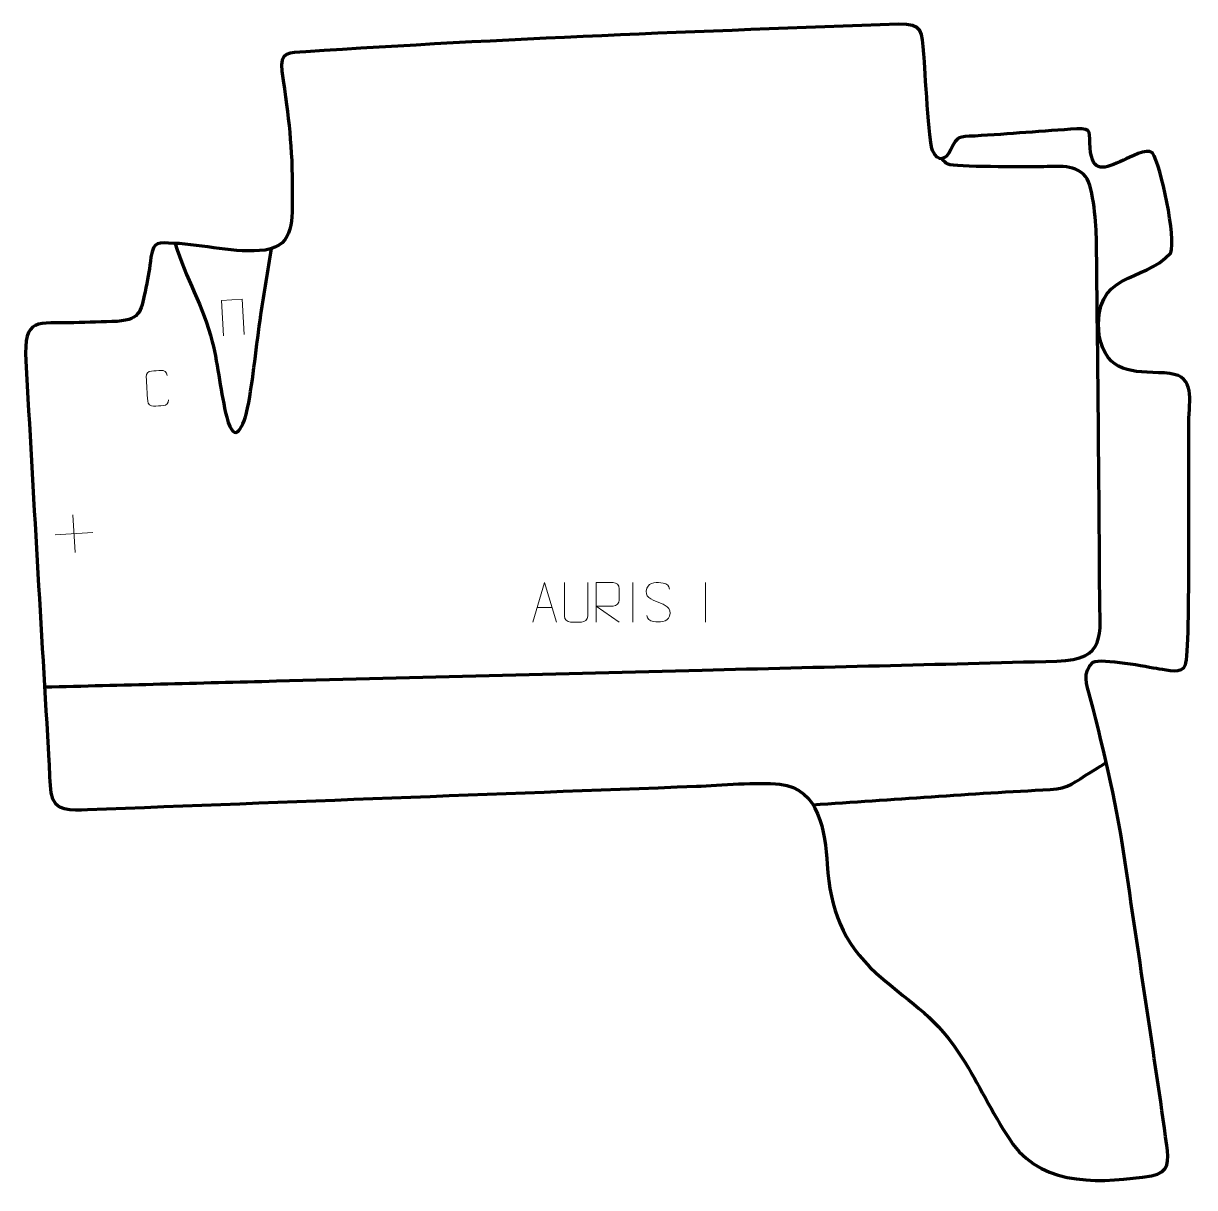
# Model space of a CAD drawing. Header units: millimetres. Extents: x 920 to 1663, y 83 to 821.
import ezdxf

# ---------------------------------------------------------------- set-up
doc = ezdxf.new("R2010")
doc.units = ezdxf.units.MM
doc.header["$MEASUREMENT"] = 0
doc.layers.add('layer 2', color=7, linetype='Continuous')
doc.layers.add('layer 3', color=7, linetype='Continuous')

msp = doc.modelspace()

# ---------------------------------------------------------------- linework, layer by layer
at = {"layer": 'layer 2', "color": 142, "lineweight": 158}
for points, knots in [([(933.7885, 400.3831), (982.7626, 401.6375), (1031.7368, 402.8921), (1080.7109, 404.1465), (1080.7109, 404.1465), (1170.6634, 406.4507), (1260.6159, 408.7548), (1350.5684, 411.0589), (1350.5684, 411.0589), (1425.5016, 412.9744), (1500.4396, 414.6998), (1575.3688, 416.7688), (1575.3688, 416.7688), (1607.4683, 417.6551), (1602.6899, 433.4776), (1602.5762, 458.5339), (1602.5762, 458.5339), (1602.2317, 533.4771), (1601.3518, 608.435), (1600.556, 683.3756), (1600.556, 683.3756), (1600.2692, 692.724), (1598.9327, 716.6125), (1593.6681, 723.8118), (1593.6681, 723.8118), (1586.3086, 732.5531), (1573.4356, 729.8815), (1563.3168, 729.9674), (1563.3168, 729.9674), (1555.033, 730.035), (1510.9014, 729.6666), (1506.4623, 731.71), (1506.4623, 731.71), (1504.7687, 732.4896), (1503.7542, 733.6956), (1502.6118, 735.1005)], [0, 0, 0, 0, 0.1, 0.1, 0.1, 0.1, 0.2, 0.2, 0.2, 0.2, 0.3, 0.3, 0.3, 0.3, 0.4, 0.4, 0.4, 0.4, 0.5, 0.5, 0.5, 0.5, 0.6, 0.6, 0.6, 0.6, 0.7, 0.7, 0.7, 0.7, 0.8, 0.8, 0.8, 0.8, 1, 1, 1, 1]), ([(1016.5968, 681.4439), (1023.1569, 659.1842), (1034.4371, 641.9737), (1040.1218, 619.0758), (1040.1218, 619.0758), (1044.0235, 603.3595), (1045.3767, 586.5408), (1049.2906, 571.2956), (1049.2906, 571.2956), (1054.3169, 551.7172), (1060.3387, 566.4586), (1062.4856, 577.0659), (1062.4856, 577.0659), (1066.3209, 596.0152), (1067.9341, 616.9181), (1070.9603, 636.3538), (1070.9603, 636.3538), (1073.1301, 650.2897), (1075.357, 664.217), (1077.5635, 678.1472)], [0, 0, 0, 0, 0.16666667, 0.16666667, 0.16666667, 0.16666667, 0.33333333, 0.33333333, 0.33333333, 0.33333333, 0.5, 0.5, 0.5, 0.5, 0.66666667, 0.66666667, 0.66666667, 0.66666667, 1, 1, 1, 1]), ([(1420.8131, 325.7487), (1470.9486, 329.068), (1521.0115, 332.756), (1571.186, 335.4102), (1571.186, 335.4102), (1583.1926, 336.0453), (1586.7845, 340.2252), (1596.9819, 346.4597), (1596.9819, 346.4597), (1596.9819, 346.4597), (1601.3706, 349.1429), (1601.3706, 349.1429), (1601.3706, 349.1429), (1603.172, 350.2334), (1604.9753, 351.3215), (1606.7816, 352.4039)], [0, 0, 0, 0, 0.2, 0.2, 0.2, 0.2, 0.4, 0.4, 0.4, 0.4, 0.6, 0.6, 0.6, 0.6, 1, 1, 1, 1])]:
    msp.add_open_spline(points, degree=3, knots=knots, dxfattribs=at)
at = {"layer": 'layer 2', "color": 250, "lineweight": 9}
for points, knots in [([(1047.2898, 622.9104), (1047.2898, 622.9104), (1045.9325, 645.2195), (1045.9325, 645.2195), (1045.9325, 645.2195), (1045.9325, 645.2195), (1059.0266, 646.0162), (1059.0266, 646.0162), (1059.0266, 646.0162), (1059.0266, 646.0162), (1060.3839, 623.7071), (1060.3839, 623.7071)], [0, 0, 0, 0, 0.25, 0.25, 0.25, 0.25, 0.5, 0.5, 0.5, 0.5, 1, 1, 1, 1]), ([(1012.4457, 582.281), (1012.4471, 580.1963), (1011.0281, 578.7823), (1009.1086, 578.6558), (1009.1086, 578.6558), (1007.0238, 578.5293), (1004.9391, 578.4025), (1002.8547, 578.2753), (1002.8547, 578.2753), (1001.1394, 578.0764), (999.2738, 579.6539), (999.174, 581.458), (999.174, 581.458), (998.8605, 586.6166), (998.5467, 591.7748), (998.2325, 596.9327), (998.2325, 596.9327), (998.12, 598.8444), (999.5881, 600.4765), (1001.5131, 600.5815), (1001.5131, 600.5815), (1003.5923, 600.708), (1005.6719, 600.8345), (1007.7515, 600.961), (1007.7515, 600.961), (1009.4899, 601.0987), (1011.3514, 599.8735), (1011.5078, 597.6957)], [0, 0, 0, 0, 0.125, 0.125, 0.125, 0.125, 0.25, 0.25, 0.25, 0.25, 0.375, 0.375, 0.375, 0.375, 0.5, 0.5, 0.5, 0.5, 0.625, 0.625, 0.625, 0.625, 0.75, 0.75, 0.75, 0.75, 1, 1, 1, 1]), ([(1243.2455, 441.5296), (1243.2455, 441.5296), (1250.6165, 466.4831), (1250.6165, 466.4831), (1250.6165, 466.4831), (1250.6165, 466.4831), (1258.1864, 441.5296), (1258.1864, 441.5296)], [0, 0, 0, 0, 0.33333333, 0.33333333, 0.33333333, 0.33333333, 1, 1, 1, 1]), ([(1278.0432, 466.4873), (1278.0428, 460.9478), (1278.1386, 450.746), (1278.139, 445.2056), (1278.139, 445.2056), (1277.9992, 442.9661), (1276.322, 441.5399), (1274.1743, 441.5294), (1274.1743, 441.5294), (1271.8424, 441.5298), (1269.5105, 441.5298), (1267.179, 441.5294), (1267.179, 441.5294), (1265.254, 441.4279), (1263.2819, 443.2444), (1263.2931, 445.1889), (1263.2931, 445.1889), (1263.2934, 450.7508), (1263.3888, 460.9262), (1263.3884, 466.4873)], [0, 0, 0, 0, 0.16666667, 0.16666667, 0.16666667, 0.16666667, 0.33333333, 0.33333333, 0.33333333, 0.33333333, 0.5, 0.5, 0.5, 0.5, 0.66666667, 0.66666667, 0.66666667, 0.66666667, 1, 1, 1, 1]), ([(1283.384, 441.5296), (1283.384, 441.5296), (1283.384, 466.4831), (1283.384, 466.4831), (1283.384, 466.4831), (1286.9788, 466.4831), (1290.5743, 466.4831), (1294.1695, 466.4831), (1294.1695, 466.4831), (1296.4948, 466.4454), (1298.0521, 464.9554), (1298.048, 462.589), (1298.048, 462.589), (1298.0476, 460.5535), (1298.0476, 457.4941), (1298.048, 455.4581), (1298.048, 455.4581), (1298.0415, 453.5826), (1296.2292, 451.6408), (1294.2197, 451.6217), (1294.2197, 451.6217), (1294.2197, 451.6217), (1283.384, 451.6217), (1283.384, 451.6217), (1283.384, 451.6217), (1283.384, 451.6217), (1298.0387, 441.5296), (1298.0387, 441.5296)], [0, 0, 0, 0, 0.125, 0.125, 0.125, 0.125, 0.25, 0.25, 0.25, 0.25, 0.375, 0.375, 0.375, 0.375, 0.5, 0.5, 0.5, 0.5, 0.625, 0.625, 0.625, 0.625, 0.75, 0.75, 0.75, 0.75, 1, 1, 1, 1]), ([(1322.7216, 454.1802), (1318.4733, 455.6506), (1313.5652, 457.4464), (1315.5703, 462.9667), (1315.5703, 462.9667), (1317.0738, 467.1066), (1322.2874, 466.7181), (1325.891, 466.117), (1325.891, 466.117), (1328.7516, 465.6398), (1329.6163, 464.4266), (1329.9269, 462.3425)], [0, 0, 0, 0, 0.25, 0.25, 0.25, 0.25, 0.5, 0.5, 0.5, 0.5, 1, 1, 1, 1]), ([(1322.7216, 454.1801), (1326.7402, 452.5334), (1331.7697, 450.6451), (1329.9357, 445.2848), (1329.9357, 445.2848), (1328.4759, 441.0184), (1323.5651, 441.2751), (1319.839, 441.8298), (1319.839, 441.8298), (1317.089, 442.2396), (1315.8681, 443.4531), (1315.4901, 445.5653)], [0, 0, 0, 0, 0.25, 0.25, 0.25, 0.25, 0.5, 0.5, 0.5, 0.5, 1, 1, 1, 1])]:
    msp.add_open_spline(points, degree=3, knots=knots, dxfattribs=at)
for points in [[(951.6914, 509.5067), (951.6914, 509.5067), (953.1476, 485.573), (953.1476, 485.573)], [(940.4527, 496.8118), (940.4527, 496.8118), (964.3864, 498.2679), (964.3864, 498.2679)], [(1306.7161, 466.4934), (1306.7161, 466.4934), (1306.7161, 441.5193), (1306.7161, 441.5193)], [(1352.7162, 466.4934), (1352.7162, 466.4934), (1352.7162, 441.5193), (1352.7162, 441.5193)], [(1245.9681, 450.779), (1245.9681, 450.779), (1255.4638, 450.779), (1255.4638, 450.779)]]:
    msp.add_open_spline(points, degree=3, dxfattribs=at)
at = {"layer": 'layer 3', "color": 242, "lineweight": 158}
msp.add_open_spline([(1073.6451, 677.2395), (1092.5883, 680.2259), (1090.7154, 697.6475), (1090.7796, 712.5445), (1090.7796, 712.5445), (1090.92, 745.0555), (1088.5624, 758.9237), (1084.2833, 790.509), (1084.2833, 790.509), (1082.6143, 802.8289), (1088.4783, 802.2228), (1099.4289, 802.9482), (1099.4289, 802.9482), (1222.9716, 811.0397), (1350.9553, 816.0302), (1475.0362, 820.3208), (1475.0362, 820.3208), (1490.6769, 820.8616), (1490.0613, 815.8075), (1491.1489, 801.3444), (1491.1489, 801.3444), (1491.7969, 792.2765), (1494.4447, 744.7908), (1496.6668, 740.2737), (1496.6668, 740.2737), (1500.4317, 732.6202), (1504.7621, 733.896), (1508.2388, 740.929), (1508.2388, 740.929), (1512.6284, 749.8088), (1512.845, 748.926), (1523.4723, 749.4865), (1523.4723, 749.4865), (1545.0449, 750.8219), (1566.576, 752.6639), (1588.1421, 754.0521), (1588.1421, 754.0521), (1598.151, 754.6964), (1595.8317, 751.1278), (1596.4693, 741.9291), (1596.4693, 741.9291), (1598.126, 725.4793), (1605.3323, 728.6136), (1617.7002, 734.1818), (1617.7002, 734.1818), (1621.3736, 735.8356), (1632.6098, 742.1204), (1635.9887, 738.8054), (1635.9887, 738.8054), (1641.4455, 730.7401), (1651.1354, 684.7835), (1647.6034, 675.4289), (1647.6034, 675.4289), (1630.1211, 655.645), (1598.0792, 664.7661), (1602.2236, 623.1549), (1602.2236, 623.1549), (1607.3556, 598.5075), (1623.1327, 600.3745), (1643.7323, 599.3527), (1643.7323, 599.3527), (1662.7259, 598.4106), (1659.644, 585.7027), (1659.1844, 570.6217), (1659.1844, 570.6217), (1658.524, 548.9521), (1660.4596, 424.9729), (1656.9698, 414.3699), (1656.9698, 414.3699), (1654.9741, 408.307), (1645.3433, 411.195), (1640.3334, 411.9493), (1640.3334, 411.9493), (1632.7141, 413.128), (1603.9272, 418.8089), (1598.4799, 416.1483), (1598.4799, 416.1483), (1591.1515, 409.5271), (1594.4151, 402.0926), (1596.6069, 393.6394), (1596.6069, 393.6394), (1606.1047, 356.9658), (1613.8897, 323.9666), (1619.2252, 286.325), (1619.2252, 286.325), (1627.6308, 227.4729), (1636.9859, 168.6486), (1645.1633, 109.8015), (1645.1633, 109.8015), (1646.4963, 100.2087), (1646.7425, 92.5427), (1635.4491, 90.6342), (1635.4491, 90.6342), (1605.4613, 86.028), (1567.7594, 83.118), (1547.6056, 110.657), (1547.6056, 110.657), (1535.5645, 127.9994), (1527.9561, 144.9476), (1517.223, 162.4626), (1517.223, 162.4626), (1496.9592, 194.1937), (1486.8727, 195.9525), (1460.8476, 219.079), (1460.8476, 219.079), (1439.3565, 239.147), (1431.7464, 259.057), (1429.9405, 287.9794), (1429.9405, 287.9794), (1428.3401, 308.4437), (1425.1403, 335.9985), (1399.9043, 338.7369), (1399.9043, 338.7369), (1385.1115, 340.3421), (1362.6035, 338.0099), (1346.9229, 337.4246), (1346.9229, 337.4246), (1218.2971, 332.6229), (1089.6846, 327.5971), (961.0641, 322.7024), (961.0641, 322.7024), (950.9982, 322.3193), (939.5103, 321.0978), (937.7431, 333.3601), (937.7431, 333.3601), (936.9488, 338.8712), (936.9409, 347.5948), (936.5815, 353.5722), (936.5815, 353.5722), (931.5137, 437.9829), (926.5989, 522.5627), (921.9582, 606.996), (921.9582, 606.996), (920.4016, 635.3168), (929.3748, 630.4727), (952.3708, 631.1502), (952.3708, 631.1502), (961.5455, 631.5106), (970.7927, 631.681), (979.898, 632.0607), (979.898, 632.0607), (995.6556, 633.1346), (994.8039, 639.6169), (998.0595, 653.2825), (998.0595, 653.2825), (999.8438, 660.7719), (1000.1162, 665.5907), (1001.248, 672.798), (1001.248, 672.798), (1002.8848, 683.2211), (1006.0069, 681.8288), (1015.7528, 681.4778), (1015.7528, 681.4778), (1034.3815, 680.8069), (1054.9637, 674.8271), (1073.6451, 677.2395)], degree=3, knots=[0, 0, 0, 0, 0.025, 0.025, 0.025, 0.025, 0.05, 0.05, 0.05, 0.05, 0.075, 0.075, 0.075, 0.075, 0.1, 0.1, 0.1, 0.1, 0.125, 0.125, 0.125, 0.125, 0.15, 0.15, 0.15, 0.15, 0.175, 0.175, 0.175, 0.175, 0.2, 0.2, 0.2, 0.2, 0.225, 0.225, 0.225, 0.225, 0.25, 0.25, 0.25, 0.25, 0.275, 0.275, 0.275, 0.275, 0.3, 0.3, 0.3, 0.3, 0.325, 0.325, 0.325, 0.325, 0.35, 0.35, 0.35, 0.35, 0.375, 0.375, 0.375, 0.375, 0.4, 0.4, 0.4, 0.4, 0.425, 0.425, 0.425, 0.425, 0.45, 0.45, 0.45, 0.45, 0.475, 0.475, 0.475, 0.475, 0.5, 0.5, 0.5, 0.5, 0.525, 0.525, 0.525, 0.525, 0.55, 0.55, 0.55, 0.55, 0.575, 0.575, 0.575, 0.575, 0.6, 0.6, 0.6, 0.6, 0.625, 0.625, 0.625, 0.625, 0.65, 0.65, 0.65, 0.65, 0.675, 0.675, 0.675, 0.675, 0.7, 0.7, 0.7, 0.7, 0.725, 0.725, 0.725, 0.725, 0.75, 0.75, 0.75, 0.75, 0.775, 0.775, 0.775, 0.775, 0.8, 0.8, 0.8, 0.8, 0.825, 0.825, 0.825, 0.825, 0.85, 0.85, 0.85, 0.85, 0.875, 0.875, 0.875, 0.875, 0.9, 0.9, 0.9, 0.9, 0.925, 0.925, 0.925, 0.925, 0.95, 0.95, 0.95, 0.95, 1, 1, 1, 1], dxfattribs=at)

doc.saveas('drawing.dxf')
